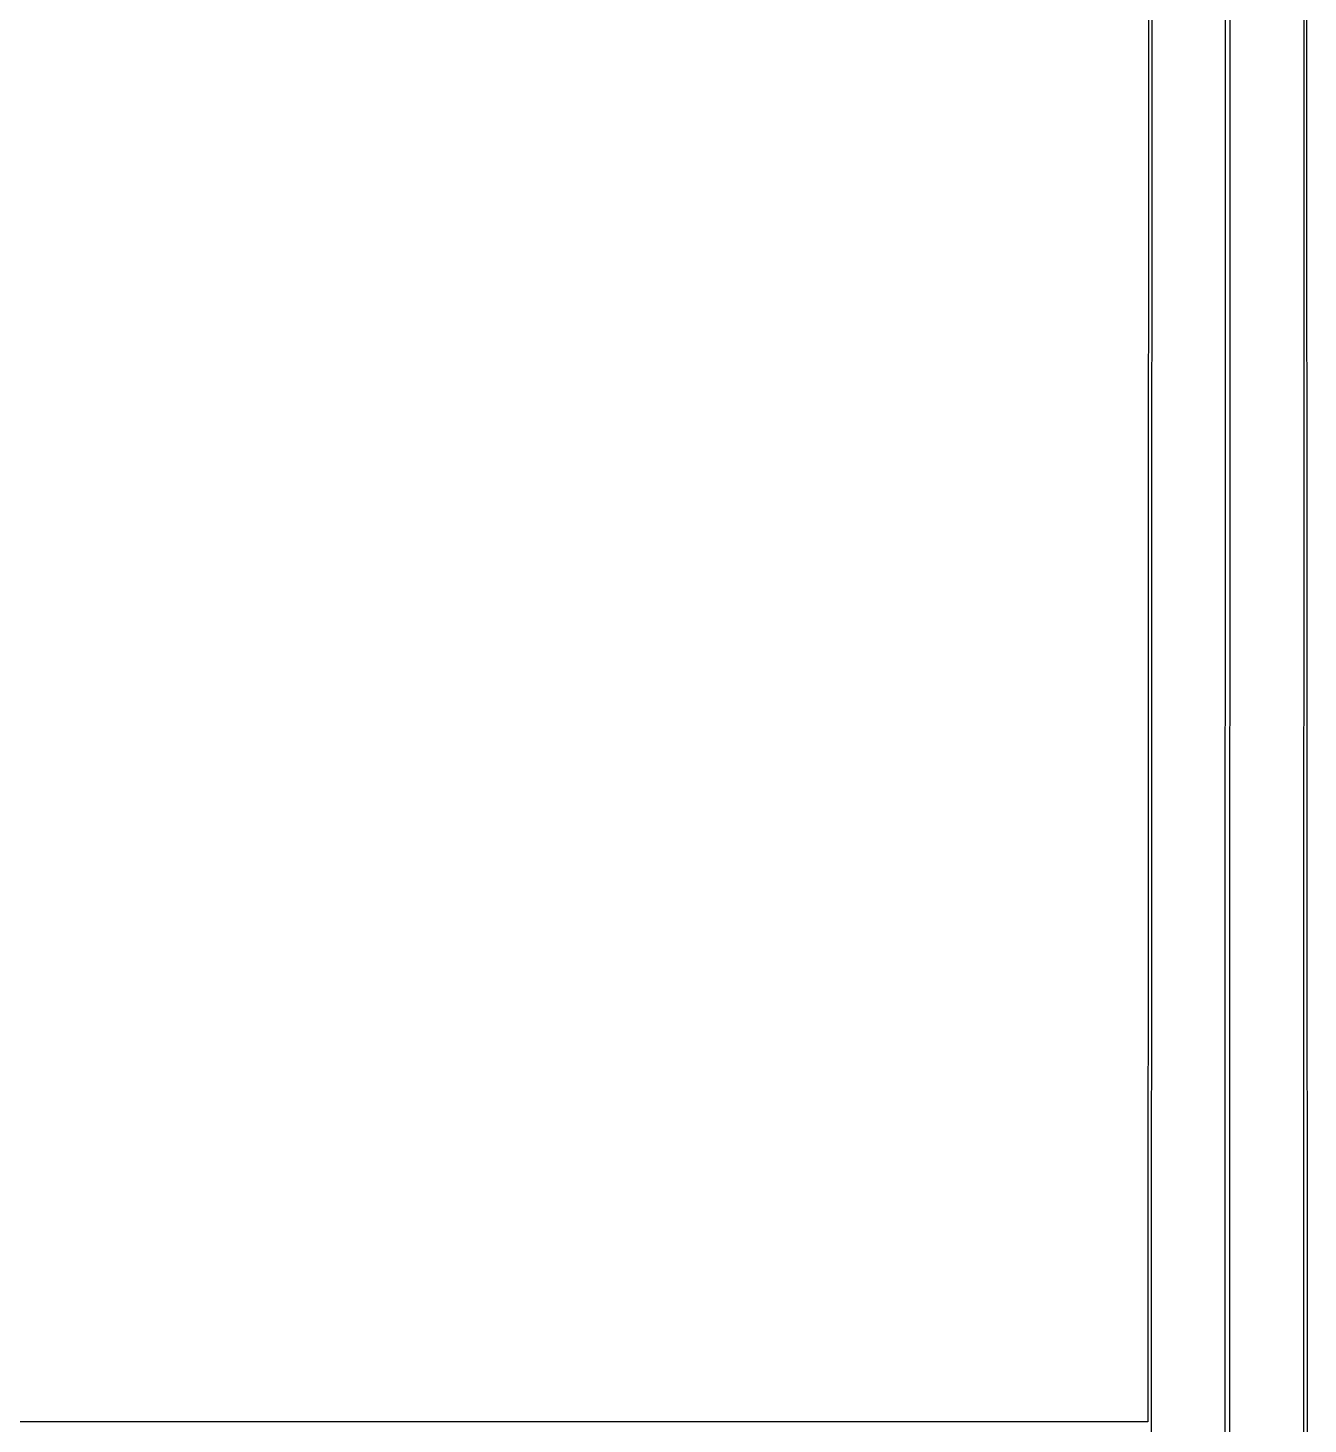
# Model space of a CAD drawing. Extents: x 18 to 322, y -435 to -5.
# Drawn here: x 242.2 to 322, y -374.5 to -287.4 of the extents above; entities that cross this region are included whole.
import ezdxf

# ---------------------------------------------------------------- set-up
doc = ezdxf.new("R2010")
doc.units = 0

msp = doc.modelspace()

# ---------------------------------------------------------------- linework, layer by layer
at = {"layer": 'CONTOURS'}
for p, q in [((316.9, -5.1), (316.8, -429.8)), ((317.1, -430.1), (317.2, -4.8)), ((321.8, -4.7), (321.7, -434.5)), ((322, -434.8), (321.8, -4.7)), ((312.2, -425.4), (312.4, -9.6)), ((312.1, -169.5), (312, -374.3)), ((312, -374.3), (204, -374.3))]:
    msp.add_line(p, q, dxfattribs=at)

doc.saveas('drawing.dxf')
